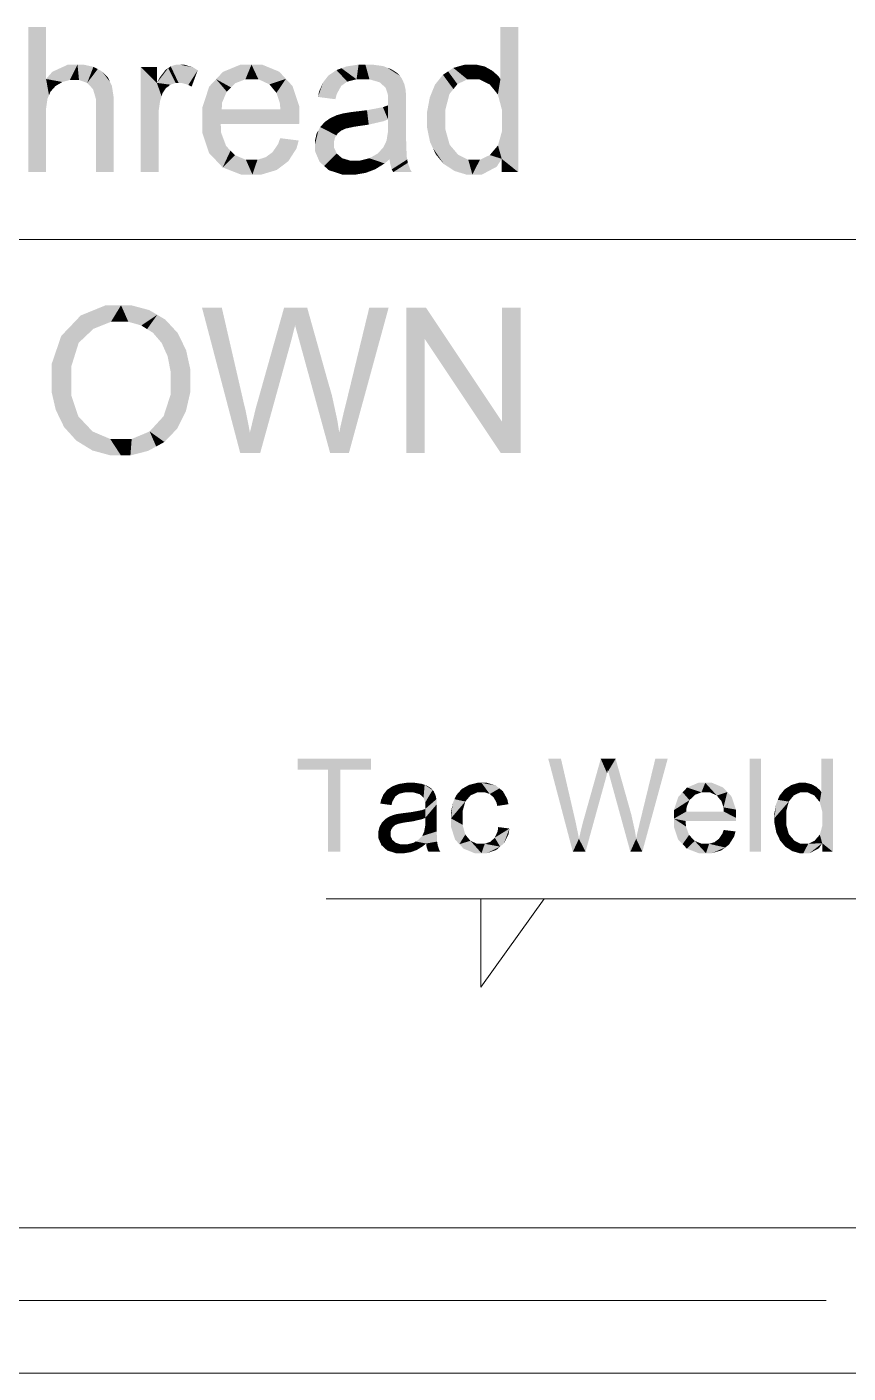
# Model space of a CAD drawing. Header units: millimetres. Extents: x 2 to 579, y 1 to 405.
# Drawn here: x 224.26 to 231.89, y 93.08 to 105.59 of the extents above; entities that cross this region are included whole.
import ezdxf

# ---------------------------------------------------------------- set-up
doc = ezdxf.new("R2010")
doc.units = ezdxf.units.MM
doc.linetypes.add('XKITLINE00', pattern=[0])
doc.layers.add('LinkedObject', color=7, linetype='Continuous', lineweight=0)

# ---------------------------------------------------------------- blocks, each defined once
blk = doc.blocks.new('*A4')
at = {"layer": 'LinkedObject'}
for points in [[(224.437, 105.593), (224.271, 104.243), (224.271, 105.593)], [(224.437, 105.109), (224.271, 104.243), (224.437, 105.593)], [(228.828, 105.593), (228.662, 105.108), (228.662, 105.593)], [(228.828, 105.593), (228.677, 104.818), (228.662, 105.108)], [(228.677, 104.818), (228.828, 105.593), (228.828, 104.243)], [(224.641, 105.243), (224.437, 105.109), (224.495, 105.176)], [(224.729, 105.243), (224.437, 105.109), (224.641, 105.243)], [(224.658, 105.1), (224.437, 105.109), (224.729, 105.243)], [(224.658, 105.1), (224.729, 105.243), (224.694, 105.1)], [(224.694, 105.1), (224.729, 105.243), (224.743, 105.1)], [(224.729, 105.243), (224.819, 105.072), (224.743, 105.1)], [(224.783, 105.243), (224.819, 105.072), (224.729, 105.243)], [(224.877, 105.222), (224.819, 105.072), (224.783, 105.243)], [(225.649, 105.243), (225.669, 105.072), (225.596, 105.227)], [(225.678, 105.243), (225.669, 105.072), (225.649, 105.243)], [(225.678, 105.243), (225.699, 105.072), (225.669, 105.072)], [(225.804, 105.217), (225.678, 105.243), (225.719, 105.243)], [(225.847, 105.19), (225.678, 105.243), (225.804, 105.217)], [(225.76, 105.054), (225.678, 105.243), (225.847, 105.19)], [(225.699, 105.072), (225.678, 105.243), (225.76, 105.054)], [(226.246, 105.243), (226.018, 105.107), (226.081, 105.175)], [(226.347, 105.243), (226.018, 105.107), (226.246, 105.243)], [(226.291, 105.107), (226.018, 105.107), (226.347, 105.243)], [(226.291, 105.107), (226.347, 105.243), (226.348, 105.107)], [(226.347, 105.243), (226.411, 105.107), (226.348, 105.107)], [(226.605, 105.177), (226.347, 105.243), (226.445, 105.243)], [(226.667, 105.11), (226.347, 105.243), (226.605, 105.177)], [(226.514, 105.059), (226.347, 105.243), (226.667, 105.11)], [(226.411, 105.107), (226.347, 105.243), (226.514, 105.059)], [(227.343, 105.243), (227.184, 105.209), (227.232, 105.226)], [(227.324, 105.106), (227.184, 105.209), (227.343, 105.243)], [(227.324, 105.106), (227.343, 105.243), (227.382, 105.106)], [(227.382, 105.106), (227.343, 105.243), (227.444, 105.106)], [(227.406, 105.243), (227.444, 105.106), (227.343, 105.243)], [(227.571, 105.229), (227.406, 105.243), (227.469, 105.243)], [(227.61, 105.214), (227.406, 105.243), (227.571, 105.229)], [(227.539, 105.078), (227.406, 105.243), (227.61, 105.214)], [(227.444, 105.106), (227.406, 105.243), (227.539, 105.078)], [(228.333, 105.243), (228.354, 105.106), (228.224, 105.212)], [(228.393, 105.243), (228.354, 105.106), (228.333, 105.243)], [(228.354, 105.106), (228.393, 105.243), (228.409, 105.106)], [(228.393, 105.243), (228.466, 105.106), (228.409, 105.106)], [(228.437, 105.243), (228.466, 105.106), (228.393, 105.243)], [(228.516, 105.225), (228.466, 105.106), (228.437, 105.243)], [(224.437, 104.836), (224.271, 104.243), (224.437, 105.109)], [(224.437, 104.836), (224.437, 105.109), (224.45, 104.926)], [(224.45, 104.926), (224.437, 105.109), (224.464, 104.958)], [(224.464, 104.958), (224.437, 105.109), (224.478, 104.991)], [(224.478, 104.991), (224.437, 105.109), (224.524, 105.043)], [(224.524, 105.043), (224.437, 105.109), (224.556, 105.062)], [(224.556, 105.062), (224.437, 105.109), (224.589, 105.081)], [(224.589, 105.081), (224.437, 105.109), (224.658, 105.1)], [(224.917, 105.201), (224.819, 105.072), (224.877, 105.222)], [(224.917, 105.201), (224.846, 105.044), (224.819, 105.072)], [(224.957, 105.179), (224.846, 105.044), (224.917, 105.201)], [(224.846, 105.044), (224.957, 105.179), (224.873, 105.015)], [(224.873, 105.015), (224.957, 105.179), (225.031, 105.082)], [(225.031, 105.082), (224.957, 105.179), (225.014, 105.12)], [(225.317, 105.222), (225.467, 105.073), (225.317, 104.243)], [(225.467, 105.073), (225.317, 105.222), (225.467, 105.222)], [(225.572, 105.21), (225.467, 105.073), (225.548, 105.194)], [(225.642, 105.072), (225.467, 105.073), (225.572, 105.21)], [(225.548, 105.194), (225.467, 105.073), (225.495, 105.125)], [(225.596, 105.227), (225.669, 105.072), (225.572, 105.21)], [(225.572, 105.21), (225.669, 105.072), (225.642, 105.072)], [(225.76, 105.054), (225.847, 105.19), (225.79, 105.037)], [(226.018, 105.107), (225.891, 104.847), (225.954, 105.039)], [(226.117, 104.992), (225.891, 104.847), (226.018, 105.107)], [(226.018, 105.107), (226.156, 105.031), (226.117, 104.992)], [(226.156, 105.031), (226.018, 105.107), (226.195, 105.069)], [(226.195, 105.069), (226.018, 105.107), (226.291, 105.107)], [(226.514, 105.059), (226.667, 105.11), (226.553, 105.011)], [(226.667, 105.11), (226.579, 104.98), (226.553, 105.011)], [(226.579, 104.98), (226.667, 105.11), (226.61, 104.888)], [(226.61, 104.888), (226.667, 105.11), (226.791, 104.855)], [(226.791, 104.855), (226.667, 105.11), (226.729, 105.043)], [(227.038, 105.11), (226.965, 104.942), (227.013, 105.078)], [(227.182, 105.045), (226.965, 104.942), (227.038, 105.11)], [(227.063, 105.142), (227.237, 105.085), (227.038, 105.11)], [(227.182, 105.045), (227.038, 105.11), (227.21, 105.065)], [(227.21, 105.065), (227.038, 105.11), (227.237, 105.085)], [(227.137, 105.192), (227.237, 105.085), (227.063, 105.142)], [(227.184, 105.209), (227.237, 105.085), (227.137, 105.192)], [(227.237, 105.085), (227.184, 105.209), (227.324, 105.106)], [(227.539, 105.078), (227.61, 105.214), (227.57, 105.05)], [(227.57, 105.05), (227.61, 105.214), (227.594, 105.029)], [(227.61, 105.214), (227.617, 104.958), (227.594, 105.029)], [(227.725, 105.14), (227.617, 104.958), (227.61, 105.214)], [(227.706, 105.162), (227.61, 105.214), (227.649, 105.199)], [(227.725, 105.14), (227.61, 105.214), (227.706, 105.162)], [(227.743, 105.117), (227.617, 104.958), (227.725, 105.14)], [(227.769, 105.061), (227.617, 104.958), (227.743, 105.117)], [(228.127, 105.148), (228.225, 105.015), (228.054, 105.057)], [(228.262, 105.061), (228.127, 105.148), (228.175, 105.18)], [(228.225, 105.015), (228.127, 105.148), (228.262, 105.061)], [(228.224, 105.212), (228.354, 105.106), (228.175, 105.18)], [(228.175, 105.18), (228.354, 105.106), (228.262, 105.061)], [(228.55, 105.206), (228.466, 105.106), (228.516, 105.225)], [(228.55, 105.206), (228.561, 105.059), (228.466, 105.106)], [(228.585, 105.187), (228.561, 105.059), (228.55, 105.206)], [(228.641, 105.138), (228.561, 105.059), (228.585, 105.187)], [(228.662, 105.108), (228.561, 105.059), (228.641, 105.138)], [(228.561, 105.059), (228.662, 105.108), (228.6, 105.012)], [(228.6, 105.012), (228.662, 105.108), (228.638, 104.965)], [(228.662, 105.108), (228.677, 104.818), (228.638, 104.965)], [(225.031, 105.082), (224.9, 104.925), (224.873, 105.015)], [(225.049, 105.044), (224.9, 104.925), (225.031, 105.082)], [(225.066, 104.935), (224.9, 104.925), (225.049, 105.044)], [(225.317, 104.243), (225.467, 105.073), (225.483, 104.243)], [(225.467, 105.073), (225.483, 104.755), (225.483, 104.243)], [(225.483, 104.755), (225.467, 105.073), (225.483, 104.808)], [(225.483, 104.808), (225.467, 105.073), (225.497, 104.904)], [(225.497, 104.904), (225.467, 105.073), (225.511, 104.948)], [(225.511, 104.948), (225.467, 105.073), (225.52, 104.977)], [(225.52, 104.977), (225.467, 105.073), (225.55, 105.023)], [(225.55, 105.023), (225.467, 105.073), (225.572, 105.039)], [(225.572, 105.039), (225.467, 105.073), (225.593, 105.056)], [(225.593, 105.056), (225.467, 105.073), (225.642, 105.072)], [(226.074, 104.89), (225.891, 104.847), (226.117, 104.992)], [(227.013, 105.078), (226.965, 104.942), (226.976, 104.994)], [(227.141, 104.972), (226.965, 104.942), (227.182, 105.045)], [(227.617, 104.881), (227.781, 105.006), (227.616, 104.864)], [(227.616, 104.864), (227.781, 105.006), (227.617, 104.734)], [(227.776, 105.027), (227.617, 104.958), (227.769, 105.061)], [(227.617, 104.958), (227.776, 105.027), (227.781, 105.006)], [(227.617, 104.958), (227.781, 105.006), (227.617, 104.907)], [(227.617, 104.907), (227.781, 105.006), (227.617, 104.903)], [(227.617, 104.903), (227.781, 105.006), (227.617, 104.881)], [(227.785, 104.929), (227.617, 104.734), (227.781, 105.006)], [(228.029, 104.997), (227.98, 104.731), (228.005, 104.937)], [(228.188, 104.97), (227.98, 104.731), (228.029, 104.997)], [(228.054, 105.057), (228.225, 105.015), (228.029, 104.997)], [(228.029, 104.997), (228.225, 105.015), (228.188, 104.97)], [(225.066, 104.863), (224.9, 104.925), (225.066, 104.935)], [(224.9, 104.925), (225.066, 104.863), (224.9, 104.863)], [(224.9, 104.243), (225.066, 104.863), (225.066, 104.243)], [(224.9, 104.863), (225.066, 104.863), (224.9, 104.243)], [(225.891, 104.847), (226.074, 104.89), (226.07, 104.826)], [(226.61, 104.888), (226.791, 104.855), (226.616, 104.826)], [(226.791, 104.734), (226.616, 104.826), (226.791, 104.855)], [(226.965, 104.942), (227.141, 104.972), (227.127, 104.921)], [(227.616, 104.864), (227.617, 104.734), (227.569, 104.847)], [(227.785, 104.874), (227.616, 104.674), (227.617, 104.734)], [(227.785, 104.653), (227.616, 104.674), (227.785, 104.874)], [(227.785, 104.874), (227.617, 104.734), (227.785, 104.929)], [(228.151, 104.828), (227.98, 104.731), (228.188, 104.97)], [(228.005, 104.937), (227.98, 104.731), (227.98, 104.805)], [(224.437, 104.778), (224.271, 104.243), (224.437, 104.836)], [(224.271, 104.243), (224.437, 104.778), (224.437, 104.243)], [(226.07, 104.826), (225.891, 104.724), (225.891, 104.847)], [(226.07, 104.826), (226.791, 104.734), (225.891, 104.724)], [(226.791, 104.727), (225.891, 104.724), (226.791, 104.734)], [(226.616, 104.826), (226.791, 104.734), (226.07, 104.826)], [(227.081, 104.746), (227.181, 104.629), (227.055, 104.728)], [(227.141, 104.773), (227.181, 104.629), (227.081, 104.746)], [(227.174, 104.782), (227.181, 104.629), (227.141, 104.773)], [(227.198, 104.789), (227.223, 104.648), (227.174, 104.782)], [(227.181, 104.629), (227.174, 104.782), (227.202, 104.639)], [(227.202, 104.639), (227.174, 104.782), (227.223, 104.648)], [(227.272, 104.801), (227.296, 104.664), (227.198, 104.789)], [(227.198, 104.789), (227.296, 104.664), (227.223, 104.648)], [(227.321, 104.807), (227.347, 104.672), (227.272, 104.801)], [(227.272, 104.801), (227.347, 104.672), (227.296, 104.664)], [(227.421, 104.819), (227.437, 104.685), (227.321, 104.807)], [(227.321, 104.807), (227.437, 104.685), (227.347, 104.672)], [(227.569, 104.847), (227.617, 104.734), (227.421, 104.819)], [(227.421, 104.819), (227.617, 104.734), (227.437, 104.685)], [(227.437, 104.685), (227.617, 104.734), (227.572, 104.716)], [(227.98, 104.731), (228.151, 104.828), (228.151, 104.731)], [(227.98, 104.731), (228.151, 104.637), (227.98, 104.656)], [(228.151, 104.637), (227.98, 104.731), (228.151, 104.731)], [(228.677, 104.818), (228.828, 104.243), (228.677, 104.717)], [(226.791, 104.705), (225.891, 104.724), (226.791, 104.727)], [(225.891, 104.724), (226.016, 104.354), (225.891, 104.605)], [(226.065, 104.609), (226.016, 104.354), (225.891, 104.724)], [(226.065, 104.609), (225.891, 104.724), (226.061, 104.69)], [(226.79, 104.69), (225.891, 104.724), (226.791, 104.705)], [(226.061, 104.69), (225.891, 104.724), (226.79, 104.69)], [(225.891, 104.605), (226.016, 104.354), (225.953, 104.42)], [(226.111, 104.486), (226.016, 104.354), (226.065, 104.609)], [(226.97, 104.632), (226.937, 104.501), (226.953, 104.603)], [(227.125, 104.567), (226.937, 104.501), (226.97, 104.632)], [(226.986, 104.662), (227.137, 104.585), (226.97, 104.632)], [(226.97, 104.632), (227.137, 104.585), (227.125, 104.567)], [(227.029, 104.71), (227.137, 104.585), (226.986, 104.662)], [(227.148, 104.602), (227.029, 104.71), (227.055, 104.728)], [(227.137, 104.585), (227.029, 104.71), (227.148, 104.602)], [(227.055, 104.728), (227.181, 104.629), (227.148, 104.602)], [(227.603, 104.536), (227.785, 104.653), (227.785, 104.538)], [(227.616, 104.619), (227.785, 104.653), (227.603, 104.536)], [(227.785, 104.653), (227.616, 104.619), (227.616, 104.674)], [(227.98, 104.656), (228.151, 104.637), (228.007, 104.524)], [(228.007, 104.524), (228.151, 104.637), (228.034, 104.466)], [(228.034, 104.466), (228.151, 104.637), (228.19, 104.497)], [(228.677, 104.626), (228.828, 104.243), (228.639, 104.491)], [(228.677, 104.717), (228.828, 104.243), (228.677, 104.626)], [(226.016, 104.354), (226.111, 104.486), (226.079, 104.287)], [(226.152, 104.443), (226.079, 104.287), (226.111, 104.486)], [(226.544, 104.43), (226.786, 104.537), (226.69, 104.346)], [(226.595, 104.506), (226.786, 104.537), (226.544, 104.43)], [(226.786, 104.537), (226.595, 104.506), (226.614, 104.559)], [(226.69, 104.346), (226.786, 104.537), (226.765, 104.462)], [(226.953, 104.603), (226.937, 104.501), (226.937, 104.537)], [(227.114, 104.527), (226.937, 104.501), (227.125, 104.567)], [(226.937, 104.501), (227.114, 104.527), (227.114, 104.506)], [(227.114, 104.473), (226.937, 104.501), (227.114, 104.506)], [(226.937, 104.501), (227.114, 104.473), (226.937, 104.44)], [(227.518, 104.414), (227.785, 104.538), (227.79, 104.391)], [(227.572, 104.471), (227.785, 104.538), (227.518, 104.414)], [(227.59, 104.508), (227.785, 104.538), (227.572, 104.471)], [(227.785, 104.538), (227.59, 104.508), (227.603, 104.536)], [(228.19, 104.497), (228.137, 104.318), (228.034, 104.466)], [(228.23, 104.451), (228.137, 104.318), (228.19, 104.497)], [(228.639, 104.491), (228.674, 104.367), (228.601, 104.447)], [(228.639, 104.491), (228.828, 104.243), (228.674, 104.367)], [(226.193, 104.401), (226.079, 104.287), (226.152, 104.443)], [(226.193, 104.401), (226.356, 104.221), (226.079, 104.287)], [(226.295, 104.358), (226.356, 104.221), (226.193, 104.401)], [(226.356, 104.358), (226.356, 104.221), (226.295, 104.358)], [(226.402, 104.358), (226.636, 104.304), (226.356, 104.221)], [(226.402, 104.358), (226.356, 104.221), (226.356, 104.358)], [(226.479, 104.382), (226.636, 104.304), (226.402, 104.358)], [(226.512, 104.406), (226.69, 104.346), (226.479, 104.382)], [(226.636, 104.304), (226.479, 104.382), (226.69, 104.346)], [(226.544, 104.43), (226.69, 104.346), (226.512, 104.406)], [(226.937, 104.44), (227.114, 104.473), (226.98, 104.339)], [(226.98, 104.339), (227.114, 104.473), (227.023, 104.3)], [(227.023, 104.3), (227.114, 104.473), (227.139, 104.417)], [(227.139, 104.417), (227.067, 104.261), (227.023, 104.3)], [(227.164, 104.395), (227.067, 104.261), (227.139, 104.417)], [(227.189, 104.373), (227.067, 104.261), (227.164, 104.395)], [(227.067, 104.261), (227.189, 104.373), (227.19, 104.221)], [(227.271, 104.221), (227.189, 104.373), (227.262, 104.351)], [(227.19, 104.221), (227.189, 104.373), (227.271, 104.221)], [(227.453, 104.253), (227.358, 104.351), (227.443, 104.372)], [(227.631, 104.363), (227.443, 104.372), (227.48, 104.393)], [(227.585, 104.324), (227.443, 104.372), (227.631, 104.363)], [(227.496, 104.269), (227.443, 104.372), (227.585, 104.324)], [(227.453, 104.253), (227.443, 104.372), (227.496, 104.269)], [(227.518, 104.414), (227.79, 104.391), (227.48, 104.393)], [(227.79, 104.391), (227.631, 104.363), (227.48, 104.393)], [(227.631, 104.363), (227.79, 104.391), (227.635, 104.329)], [(227.635, 104.329), (227.79, 104.391), (227.795, 104.361)], [(227.795, 104.361), (227.651, 104.269), (227.635, 104.329)], [(227.801, 104.33), (227.651, 104.269), (227.795, 104.361)], [(228.034, 104.466), (228.137, 104.318), (228.061, 104.408)], [(228.137, 104.318), (228.23, 104.451), (228.186, 104.286)], [(228.186, 104.286), (228.23, 104.451), (228.269, 104.404)], [(228.269, 104.404), (228.401, 104.221), (228.186, 104.286)], [(228.363, 104.358), (228.401, 104.221), (228.269, 104.404)], [(228.401, 104.221), (228.363, 104.358), (228.417, 104.358)], [(228.401, 104.221), (228.674, 104.367), (228.491, 104.221)], [(228.471, 104.358), (228.674, 104.367), (228.401, 104.221)], [(228.471, 104.358), (228.401, 104.221), (228.417, 104.358)], [(228.563, 104.402), (228.674, 104.367), (228.471, 104.358)], [(228.491, 104.221), (228.674, 104.367), (228.628, 104.294)], [(228.674, 104.367), (228.563, 104.402), (228.601, 104.447)], [(228.674, 104.367), (228.828, 104.243), (228.674, 104.243)], [(226.079, 104.287), (226.356, 104.221), (226.249, 104.221)], [(226.356, 104.221), (226.636, 104.304), (226.441, 104.221)], [(226.441, 104.221), (226.636, 104.304), (226.581, 104.263)], [(227.262, 104.351), (227.319, 104.221), (227.271, 104.221)], [(227.31, 104.351), (227.319, 104.221), (227.262, 104.351)], [(227.358, 104.351), (227.319, 104.221), (227.31, 104.351)], [(227.319, 104.221), (227.358, 104.351), (227.411, 104.237)], [(227.411, 104.237), (227.358, 104.351), (227.453, 104.253)], [(227.801, 104.33), (227.665, 104.243), (227.651, 104.269)], [(227.822, 104.271), (227.665, 104.243), (227.801, 104.33)], [(227.665, 104.243), (227.822, 104.271), (227.837, 104.243)], [(228.186, 104.286), (228.401, 104.221), (228.235, 104.254)], [(228.235, 104.254), (228.401, 104.221), (228.343, 104.221)], [(224.992, 103.006), (224.669, 102.816), (224.759, 102.911)], [(225.134, 103.006), (224.669, 102.816), (224.992, 103.006)], [(225.04, 102.852), (224.669, 102.816), (225.134, 103.006)], [(225.04, 102.852), (225.134, 103.006), (225.135, 102.852)], [(225.134, 103.006), (225.202, 102.852), (225.135, 102.852)], [(225.396, 102.961), (225.134, 103.006), (225.228, 103.006)], [(225.471, 102.917), (225.134, 103.006), (225.396, 102.961)], [(225.323, 102.818), (225.134, 103.006), (225.471, 102.917)], [(225.202, 102.852), (225.134, 103.006), (225.323, 102.818)], [(226.071, 102.983), (226.242, 101.633), (225.887, 102.983)], [(226.275, 102.098), (226.242, 101.633), (226.071, 102.983)], [(226.65, 102.983), (226.712, 102.661), (226.393, 102.071)], [(226.712, 102.661), (226.65, 102.983), (226.721, 102.694)], [(226.721, 102.694), (226.65, 102.983), (226.741, 102.773)], [(226.741, 102.773), (226.65, 102.983), (226.753, 102.82)], [(226.865, 102.983), (226.753, 102.82), (226.65, 102.983)], [(226.753, 102.82), (226.865, 102.983), (226.756, 102.805)], [(226.756, 102.805), (226.865, 102.983), (226.778, 102.726)], [(226.778, 102.726), (226.865, 102.983), (226.796, 102.661)], [(226.796, 102.661), (226.865, 102.983), (227.057, 102.299)], [(227.622, 102.983), (227.231, 102.115), (227.442, 102.983)], [(227.253, 101.633), (227.231, 102.115), (227.622, 102.983)], [(227.786, 102.983), (227.958, 102.693), (227.786, 101.633)], [(227.958, 102.693), (227.786, 102.983), (227.97, 102.983)], [(227.958, 102.693), (227.97, 102.983), (228.665, 101.633)], [(228.665, 101.633), (227.97, 102.983), (228.677, 101.923)], [(228.849, 102.983), (228.677, 101.923), (228.677, 102.983)], [(228.849, 101.633), (228.677, 101.923), (228.849, 102.983)], [(224.877, 102.787), (224.669, 102.816), (225.04, 102.852)], [(225.323, 102.818), (225.471, 102.917), (225.376, 102.784)], [(225.471, 102.917), (225.43, 102.751), (225.376, 102.784)], [(225.43, 102.751), (225.471, 102.917), (225.512, 102.655)], [(225.661, 102.748), (225.471, 102.917), (225.546, 102.872)], [(225.7, 102.668), (225.471, 102.917), (225.661, 102.748)], [(225.512, 102.655), (225.471, 102.917), (225.7, 102.668)], [(224.669, 102.816), (224.488, 102.29), (224.578, 102.721)], [(224.74, 102.657), (224.488, 102.29), (224.669, 102.816)], [(224.669, 102.816), (224.877, 102.787), (224.809, 102.722)], [(224.74, 102.657), (224.669, 102.816), (224.809, 102.722)], [(224.578, 102.721), (224.488, 102.29), (224.488, 102.458)], [(224.672, 102.439), (224.488, 102.29), (224.74, 102.657)], [(225.512, 102.655), (225.7, 102.668), (225.539, 102.594)], [(225.7, 102.668), (225.567, 102.533), (225.539, 102.594)], [(225.567, 102.533), (225.7, 102.668), (225.595, 102.389)], [(225.595, 102.389), (225.7, 102.668), (225.779, 102.407)], [(225.779, 102.407), (225.7, 102.668), (225.739, 102.588)], [(226.393, 102.071), (226.712, 102.661), (226.428, 101.633)], [(227.057, 102.299), (227.078, 101.633), (226.796, 102.661)], [(227.786, 101.633), (227.958, 102.693), (227.958, 101.633)], [(224.488, 102.29), (224.672, 102.439), (224.672, 102.287)], [(225.595, 102.306), (225.779, 102.407), (225.779, 102.306)], [(225.595, 102.389), (225.779, 102.407), (225.595, 102.306)], [(224.488, 102.29), (224.672, 102.165), (224.488, 102.201)], [(224.672, 102.165), (224.488, 102.29), (224.672, 102.287)], [(225.53, 101.975), (225.779, 102.306), (225.696, 101.939)], [(225.595, 102.176), (225.779, 102.306), (225.53, 101.975)], [(225.779, 102.306), (225.595, 102.176), (225.595, 102.306)], [(225.696, 101.939), (225.779, 102.306), (225.737, 102.02)], [(225.737, 102.02), (225.779, 102.306), (225.779, 102.203)], [(227.094, 102.172), (227.078, 101.633), (227.057, 102.299)], [(224.488, 102.201), (224.672, 102.165), (224.527, 102.033)], [(224.527, 102.033), (224.672, 102.165), (224.566, 101.953)], [(224.566, 101.953), (224.672, 102.165), (224.737, 101.973)], [(227.146, 101.933), (227.078, 101.633), (227.094, 102.172)], [(227.231, 102.115), (227.253, 101.633), (227.21, 102.032)], [(226.292, 102.028), (226.242, 101.633), (226.275, 102.098)], [(226.32, 101.89), (226.242, 101.633), (226.292, 102.028)], [(226.388, 102.054), (226.428, 101.633), (226.358, 101.93)], [(226.393, 102.071), (226.428, 101.633), (226.388, 102.054)], [(227.21, 102.032), (227.253, 101.633), (227.176, 101.886)], [(224.737, 101.973), (224.718, 101.748), (224.566, 101.953)], [(224.566, 101.953), (224.718, 101.748), (224.604, 101.874)], [(224.803, 101.903), (224.718, 101.748), (224.737, 101.973)], [(224.718, 101.748), (224.803, 101.903), (224.793, 101.702)], [(224.793, 101.702), (224.803, 101.903), (224.869, 101.833)], [(225.465, 101.904), (225.537, 101.735), (225.4, 101.833)], [(225.696, 101.939), (225.465, 101.904), (225.53, 101.975)], [(225.655, 101.858), (225.465, 101.904), (225.696, 101.939)], [(225.537, 101.735), (225.465, 101.904), (225.655, 101.858)], [(226.332, 101.822), (226.242, 101.633), (226.32, 101.89)], [(226.358, 101.93), (226.428, 101.633), (226.332, 101.822)], [(227.163, 101.822), (227.078, 101.633), (227.146, 101.933)], [(227.176, 101.886), (227.253, 101.633), (227.163, 101.822)], [(228.677, 101.923), (228.849, 101.633), (228.665, 101.633)], [(224.869, 101.833), (225.133, 101.61), (224.793, 101.702)], [(225.033, 101.763), (225.133, 101.61), (224.869, 101.833)], [(225.133, 101.61), (225.033, 101.763), (225.133, 101.763)], [(225.133, 101.61), (225.233, 101.763), (225.221, 101.61)], [(225.233, 101.763), (225.133, 101.61), (225.133, 101.763)], [(225.221, 101.61), (225.233, 101.763), (225.385, 101.652)], [(225.461, 101.693), (225.233, 101.763), (225.4, 101.833)], [(225.385, 101.652), (225.233, 101.763), (225.461, 101.693)], [(225.4, 101.833), (225.537, 101.735), (225.461, 101.693)], [(226.332, 101.822), (226.428, 101.633), (226.242, 101.633)], [(227.163, 101.822), (227.253, 101.633), (227.078, 101.633)], [(224.793, 101.702), (225.133, 101.61), (224.868, 101.656)], [(224.868, 101.656), (225.133, 101.61), (225.038, 101.61)], [(226.775, 98.79), (227.059, 98.688), (226.775, 98.688)], [(227.173, 98.688), (227.059, 98.688), (226.775, 98.79)], [(227.173, 98.688), (226.775, 98.79), (227.459, 98.79)], [(227.173, 98.688), (227.459, 98.79), (227.459, 98.688)], [(229.225, 98.79), (229.335, 97.926), (229.107, 98.79)], [(229.356, 98.224), (229.335, 97.926), (229.225, 98.79)], [(229.595, 98.79), (229.635, 98.584), (229.431, 98.207)], [(229.635, 98.584), (229.595, 98.79), (229.641, 98.605)], [(229.641, 98.605), (229.595, 98.79), (229.654, 98.656)], [(229.654, 98.656), (229.595, 98.79), (229.661, 98.686)], [(229.733, 98.79), (229.661, 98.686), (229.595, 98.79)], [(229.661, 98.686), (229.733, 98.79), (229.664, 98.676)], [(229.664, 98.676), (229.733, 98.79), (229.677, 98.626)], [(229.677, 98.626), (229.733, 98.79), (229.689, 98.584)], [(229.689, 98.584), (229.733, 98.79), (229.856, 98.353)], [(230.217, 98.79), (229.967, 98.235), (230.102, 98.79)], [(229.981, 97.926), (229.967, 98.235), (230.217, 98.79)], [(231.085, 98.79), (230.979, 97.926), (230.979, 98.79)], [(231.085, 97.926), (230.979, 97.926), (231.085, 98.79)], [(231.753, 98.79), (231.646, 98.48), (231.646, 98.79)], [(231.753, 98.79), (231.656, 98.294), (231.646, 98.48)], [(231.656, 98.294), (231.753, 98.79), (231.753, 97.926)], [(227.059, 97.926), (227.173, 98.688), (227.173, 97.926)], [(227.059, 98.688), (227.173, 98.688), (227.059, 97.926)], [(227.592, 98.481), (227.545, 98.374), (227.575, 98.461)], [(227.684, 98.439), (227.545, 98.374), (227.592, 98.481)], [(227.608, 98.502), (227.719, 98.465), (227.592, 98.481)], [(227.684, 98.439), (227.592, 98.481), (227.701, 98.452)], [(227.701, 98.452), (227.592, 98.481), (227.719, 98.465)], [(227.655, 98.533), (227.719, 98.465), (227.608, 98.502)], [(227.685, 98.545), (227.719, 98.465), (227.655, 98.533)], [(227.787, 98.567), (227.685, 98.545), (227.716, 98.556)], [(227.774, 98.478), (227.685, 98.545), (227.787, 98.567)], [(227.719, 98.465), (227.685, 98.545), (227.774, 98.478)], [(227.774, 98.478), (227.787, 98.567), (227.812, 98.478)], [(227.812, 98.478), (227.787, 98.567), (227.852, 98.478)], [(227.827, 98.567), (227.852, 98.478), (227.787, 98.567)], [(227.932, 98.557), (227.827, 98.567), (227.867, 98.567)], [(227.957, 98.548), (227.827, 98.567), (227.932, 98.557)], [(227.912, 98.461), (227.827, 98.567), (227.957, 98.548)], [(227.852, 98.478), (227.827, 98.567), (227.912, 98.461)], [(227.912, 98.461), (227.957, 98.548), (227.932, 98.443)], [(227.932, 98.443), (227.957, 98.548), (227.947, 98.429)], [(227.957, 98.548), (227.962, 98.384), (227.947, 98.429)], [(228.031, 98.5), (227.962, 98.384), (227.957, 98.548)], [(228.019, 98.515), (227.957, 98.548), (227.983, 98.538)], [(228.031, 98.5), (227.957, 98.548), (228.019, 98.515)], [(228.043, 98.486), (227.962, 98.384), (228.031, 98.5)], [(228.059, 98.45), (227.962, 98.384), (228.043, 98.486)], [(228.303, 98.51), (228.36, 98.422), (228.252, 98.453)], [(228.385, 98.451), (228.303, 98.51), (228.337, 98.529)], [(228.36, 98.422), (228.303, 98.51), (228.385, 98.451)], [(228.371, 98.548), (228.45, 98.479), (228.337, 98.529)], [(228.337, 98.529), (228.45, 98.479), (228.385, 98.451)], [(228.446, 98.567), (228.45, 98.479), (228.371, 98.548)], [(228.486, 98.567), (228.45, 98.479), (228.446, 98.567)], [(228.45, 98.479), (228.486, 98.567), (228.49, 98.479)], [(228.486, 98.567), (228.517, 98.479), (228.49, 98.479)], [(228.62, 98.541), (228.486, 98.567), (228.537, 98.567)], [(228.653, 98.515), (228.486, 98.567), (228.62, 98.541)], [(228.562, 98.463), (228.486, 98.567), (228.653, 98.515)], [(228.517, 98.479), (228.486, 98.567), (228.562, 98.463)], [(228.562, 98.463), (228.653, 98.515), (228.581, 98.447)], [(228.653, 98.515), (228.599, 98.431), (228.581, 98.447)], [(228.599, 98.431), (228.653, 98.515), (228.625, 98.384)], [(228.625, 98.384), (228.653, 98.515), (228.736, 98.368)], [(228.726, 98.415), (228.653, 98.515), (228.685, 98.489)], [(228.736, 98.368), (228.653, 98.515), (228.726, 98.415)], [(229.431, 98.207), (229.635, 98.584), (229.453, 97.926)], [(229.856, 98.353), (229.87, 97.926), (229.689, 98.584)], [(230.356, 98.479), (230.275, 98.313), (230.316, 98.436)], [(230.42, 98.406), (230.275, 98.313), (230.356, 98.479)], [(230.397, 98.523), (230.47, 98.455), (230.356, 98.479)], [(230.356, 98.479), (230.47, 98.455), (230.42, 98.406)], [(230.567, 98.567), (230.397, 98.523), (230.502, 98.567)], [(230.531, 98.479), (230.397, 98.523), (230.567, 98.567)], [(230.47, 98.455), (230.397, 98.523), (230.531, 98.479)], [(230.531, 98.479), (230.567, 98.567), (230.568, 98.479)], [(230.567, 98.567), (230.608, 98.479), (230.568, 98.479)], [(230.732, 98.524), (230.567, 98.567), (230.63, 98.567)], [(230.772, 98.481), (230.567, 98.567), (230.732, 98.524)], [(230.674, 98.449), (230.567, 98.567), (230.772, 98.481)], [(230.608, 98.479), (230.567, 98.567), (230.674, 98.449)], [(230.674, 98.449), (230.772, 98.481), (230.699, 98.418)], [(230.772, 98.481), (230.716, 98.398), (230.699, 98.418)], [(230.716, 98.398), (230.772, 98.481), (230.736, 98.339)], [(230.736, 98.339), (230.772, 98.481), (230.852, 98.318)], [(230.852, 98.318), (230.772, 98.481), (230.812, 98.438)], [(231.304, 98.506), (231.366, 98.421), (231.257, 98.447)], [(231.39, 98.45), (231.304, 98.506), (231.335, 98.526)], [(231.366, 98.421), (231.304, 98.506), (231.39, 98.45)], [(231.366, 98.546), (231.449, 98.478), (231.335, 98.526)], [(231.335, 98.526), (231.449, 98.478), (231.39, 98.45)], [(231.436, 98.567), (231.449, 98.478), (231.366, 98.546)], [(231.474, 98.567), (231.449, 98.478), (231.436, 98.567)], [(231.449, 98.478), (231.474, 98.567), (231.484, 98.478)], [(231.474, 98.567), (231.521, 98.478), (231.484, 98.478)], [(231.502, 98.567), (231.521, 98.478), (231.474, 98.567)], [(231.553, 98.555), (231.521, 98.478), (231.502, 98.567)], [(231.575, 98.543), (231.521, 98.478), (231.553, 98.555)], [(231.575, 98.543), (231.582, 98.448), (231.521, 98.478)], [(231.597, 98.531), (231.582, 98.448), (231.575, 98.543)], [(231.633, 98.499), (231.582, 98.448), (231.597, 98.531)], [(231.646, 98.48), (231.582, 98.448), (231.633, 98.499)], [(231.582, 98.448), (231.646, 98.48), (231.606, 98.418)], [(231.606, 98.418), (231.646, 98.48), (231.631, 98.388)], [(231.646, 98.48), (231.656, 98.294), (231.631, 98.388)], [(227.575, 98.461), (227.545, 98.374), (227.552, 98.407)], [(227.657, 98.393), (227.545, 98.374), (227.684, 98.439)], [(227.545, 98.374), (227.657, 98.393), (227.649, 98.36)], [(228.064, 98.428), (227.962, 98.384), (228.059, 98.45)], [(227.962, 98.384), (228.064, 98.428), (228.067, 98.415)], [(227.962, 98.384), (228.067, 98.415), (227.962, 98.351)], [(227.962, 98.351), (228.067, 98.415), (227.962, 98.349)], [(227.962, 98.349), (228.067, 98.415), (227.962, 98.335)], [(227.962, 98.335), (228.067, 98.415), (227.962, 98.324)], [(227.962, 98.324), (228.067, 98.415), (227.962, 98.241)], [(228.069, 98.366), (227.962, 98.241), (228.067, 98.415)], [(228.069, 98.33), (227.962, 98.241), (228.069, 98.366)], [(228.235, 98.415), (228.202, 98.237), (228.218, 98.377)], [(228.335, 98.393), (228.202, 98.237), (228.235, 98.415)], [(228.31, 98.302), (228.202, 98.237), (228.335, 98.393)], [(228.218, 98.377), (228.202, 98.237), (228.202, 98.288)], [(228.252, 98.453), (228.36, 98.422), (228.235, 98.415)], [(228.235, 98.415), (228.36, 98.422), (228.335, 98.393)], [(228.625, 98.384), (228.736, 98.368), (228.633, 98.352)], [(229.879, 98.271), (229.87, 97.926), (229.856, 98.353)], [(230.393, 98.341), (230.275, 98.313), (230.42, 98.406)], [(231.241, 98.409), (231.21, 98.239), (231.226, 98.371)], [(231.343, 98.392), (231.21, 98.239), (231.241, 98.409)], [(231.319, 98.301), (231.21, 98.239), (231.343, 98.392)], [(231.226, 98.371), (231.21, 98.239), (231.21, 98.286)], [(231.257, 98.447), (231.366, 98.421), (231.241, 98.409)], [(231.241, 98.409), (231.366, 98.421), (231.343, 98.392)], [(227.586, 98.225), (227.655, 98.145), (227.558, 98.195)], [(227.662, 98.156), (227.586, 98.225), (227.602, 98.237)], [(227.655, 98.145), (227.586, 98.225), (227.662, 98.156)], [(227.619, 98.248), (227.683, 98.174), (227.602, 98.237)], [(227.602, 98.237), (227.683, 98.174), (227.662, 98.156)], [(227.657, 98.265), (227.683, 98.174), (227.619, 98.248)], [(227.679, 98.271), (227.683, 98.174), (227.657, 98.265)], [(227.694, 98.276), (227.71, 98.185), (227.679, 98.271)], [(227.683, 98.174), (227.679, 98.271), (227.697, 98.18)], [(227.697, 98.18), (227.679, 98.271), (227.71, 98.185)], [(227.741, 98.283), (227.756, 98.196), (227.694, 98.276)], [(227.694, 98.276), (227.756, 98.196), (227.71, 98.185)], [(227.773, 98.287), (227.789, 98.201), (227.741, 98.283)], [(227.741, 98.283), (227.789, 98.201), (227.756, 98.196)], [(227.837, 98.295), (227.847, 98.209), (227.773, 98.287)], [(227.773, 98.287), (227.847, 98.209), (227.789, 98.201)], [(227.931, 98.313), (227.962, 98.241), (227.837, 98.295)], [(227.837, 98.295), (227.962, 98.241), (227.847, 98.209)], [(227.847, 98.209), (227.962, 98.241), (227.933, 98.229)], [(227.962, 98.324), (227.962, 98.241), (227.931, 98.313)], [(228.069, 98.33), (227.962, 98.202), (227.962, 98.241)], [(228.069, 98.189), (227.962, 98.202), (228.069, 98.33)], [(228.202, 98.237), (228.31, 98.302), (228.31, 98.24)], [(228.31, 98.177), (228.202, 98.237), (228.31, 98.24)], [(228.202, 98.237), (228.28, 97.997), (228.202, 98.159)], [(228.31, 98.177), (228.28, 97.997), (228.202, 98.237)], [(229.366, 98.179), (229.335, 97.926), (229.356, 98.224)], [(229.913, 98.119), (229.87, 97.926), (229.879, 98.271)], [(229.967, 98.235), (229.981, 97.926), (229.954, 98.182)], [(230.275, 98.313), (230.393, 98.341), (230.39, 98.3)], [(230.39, 98.3), (230.275, 98.234), (230.275, 98.313)], [(230.39, 98.3), (230.852, 98.241), (230.275, 98.234)], [(230.852, 98.236), (230.275, 98.234), (230.852, 98.241)], [(230.851, 98.222), (230.275, 98.234), (230.852, 98.236)], [(230.275, 98.234), (230.356, 97.997), (230.275, 98.158)], [(230.387, 98.161), (230.356, 97.997), (230.275, 98.234)], [(230.387, 98.161), (230.275, 98.234), (230.384, 98.212)], [(230.851, 98.212), (230.275, 98.234), (230.851, 98.222)], [(230.384, 98.212), (230.275, 98.234), (230.851, 98.212)], [(230.739, 98.3), (230.852, 98.241), (230.39, 98.3)], [(230.736, 98.339), (230.852, 98.318), (230.739, 98.3)], [(230.852, 98.241), (230.739, 98.3), (230.852, 98.318)], [(231.21, 98.239), (231.319, 98.301), (231.319, 98.239)], [(231.21, 98.239), (231.319, 98.179), (231.21, 98.191)], [(231.319, 98.179), (231.21, 98.239), (231.319, 98.239)], [(231.656, 98.294), (231.753, 97.926), (231.656, 98.23)], [(231.656, 98.23), (231.753, 97.926), (231.656, 98.172)], [(227.548, 98.176), (227.527, 98.092), (227.537, 98.157)], [(227.647, 98.134), (227.527, 98.092), (227.548, 98.176)], [(227.537, 98.157), (227.527, 98.092), (227.527, 98.115)], [(227.64, 98.108), (227.527, 98.092), (227.647, 98.134)], [(227.527, 98.092), (227.64, 98.108), (227.64, 98.095)], [(227.558, 98.195), (227.655, 98.145), (227.548, 98.176)], [(227.548, 98.176), (227.655, 98.145), (227.647, 98.134)], [(227.898, 98.036), (228.069, 98.115), (228.073, 98.021)], [(227.933, 98.072), (228.069, 98.115), (227.898, 98.036)], [(227.945, 98.096), (228.069, 98.115), (227.933, 98.072)], [(228.069, 98.115), (227.945, 98.096), (227.953, 98.114)], [(227.953, 98.114), (228.069, 98.189), (228.069, 98.115)], [(227.962, 98.167), (228.069, 98.189), (227.953, 98.114)], [(228.069, 98.189), (227.962, 98.167), (227.962, 98.202)], [(228.202, 98.159), (228.28, 97.997), (228.241, 98.038)], [(228.335, 98.086), (228.28, 97.997), (228.31, 98.177)], [(228.609, 98.057), (228.746, 98.142), (228.659, 97.974)], [(228.636, 98.116), (228.746, 98.142), (228.609, 98.057)], [(228.746, 98.142), (228.636, 98.116), (228.641, 98.156)], [(228.659, 97.974), (228.746, 98.142), (228.694, 98.004)], [(228.694, 98.004), (228.746, 98.142), (228.737, 98.088)], [(229.384, 98.091), (229.335, 97.926), (229.366, 98.179)], [(229.408, 98.116), (229.453, 97.926), (229.392, 98.047)], [(229.428, 98.196), (229.453, 97.926), (229.408, 98.116)], [(229.431, 98.207), (229.453, 97.926), (229.428, 98.196)], [(229.924, 98.047), (229.87, 97.926), (229.913, 98.119)], [(229.954, 98.182), (229.981, 97.926), (229.932, 98.088)], [(230.275, 98.158), (230.356, 97.997), (230.315, 98.039)], [(230.416, 98.082), (230.356, 97.997), (230.387, 98.161)], [(230.693, 98.046), (230.848, 98.115), (230.787, 97.992)], [(230.726, 98.095), (230.848, 98.115), (230.693, 98.046)], [(230.848, 98.115), (230.726, 98.095), (230.738, 98.129)], [(230.787, 97.992), (230.848, 98.115), (230.835, 98.067)], [(231.21, 98.191), (231.319, 98.179), (231.227, 98.106)], [(231.227, 98.106), (231.319, 98.179), (231.245, 98.069)], [(231.245, 98.069), (231.319, 98.179), (231.344, 98.089)], [(231.656, 98.172), (231.753, 97.926), (231.632, 98.085)], [(227.64, 98.073), (227.527, 98.092), (227.64, 98.095)], [(227.527, 98.092), (227.64, 98.073), (227.527, 98.052)], [(227.527, 98.052), (227.64, 98.073), (227.555, 97.988)], [(227.555, 97.988), (227.64, 98.073), (227.582, 97.963)], [(227.582, 97.963), (227.64, 98.073), (227.656, 98.038)], [(227.656, 98.038), (227.61, 97.938), (227.582, 97.963)], [(227.672, 98.024), (227.61, 97.938), (227.656, 98.038)], [(227.688, 98.01), (227.61, 97.938), (227.672, 98.024)], [(227.61, 97.938), (227.688, 98.01), (227.689, 97.913)], [(227.74, 97.913), (227.688, 98.01), (227.735, 97.995)], [(227.689, 97.913), (227.688, 98.01), (227.74, 97.913)], [(227.735, 97.995), (227.772, 97.913), (227.74, 97.913)], [(227.766, 97.995), (227.772, 97.913), (227.735, 97.995)], [(227.796, 97.995), (227.772, 97.913), (227.766, 97.995)], [(227.772, 97.913), (227.796, 97.995), (227.83, 97.923)], [(227.857, 97.933), (227.796, 97.995), (227.851, 98.009)], [(227.83, 97.923), (227.796, 97.995), (227.857, 97.933)], [(227.971, 98.003), (227.851, 98.009), (227.875, 98.022)], [(227.941, 97.978), (227.851, 98.009), (227.971, 98.003)], [(227.885, 97.943), (227.851, 98.009), (227.941, 97.978)], [(227.857, 97.933), (227.851, 98.009), (227.885, 97.943)], [(227.898, 98.036), (228.073, 98.021), (227.875, 98.022)], [(228.073, 98.021), (227.971, 98.003), (227.875, 98.022)], [(227.971, 98.003), (228.073, 98.021), (227.973, 97.981)], [(227.973, 97.981), (228.073, 98.021), (228.076, 98.002)], [(228.076, 98.002), (227.984, 97.943), (227.973, 97.981)], [(228.08, 97.982), (227.984, 97.943), (228.076, 98.002)], [(228.08, 97.982), (227.993, 97.926), (227.984, 97.943)], [(228.093, 97.944), (227.993, 97.926), (228.08, 97.982)], [(228.28, 97.997), (228.335, 98.086), (228.359, 98.057)], [(228.383, 98.028), (228.28, 97.997), (228.359, 98.057)], [(228.383, 98.028), (228.486, 97.913), (228.28, 97.997)], [(228.28, 97.997), (228.486, 97.913), (228.319, 97.955)], [(228.446, 98), (228.486, 97.913), (228.383, 98.028)], [(228.486, 97.913), (228.446, 98), (228.484, 98)], [(228.516, 98), (228.486, 97.913), (228.484, 98)], [(228.516, 98), (228.659, 97.974), (228.486, 97.913)], [(228.486, 97.913), (228.659, 97.974), (228.537, 97.913)], [(228.568, 98.019), (228.659, 97.974), (228.516, 98)], [(228.537, 97.913), (228.659, 97.974), (228.623, 97.943)], [(228.659, 97.974), (228.568, 98.019), (228.589, 98.038)], [(228.609, 98.057), (228.659, 97.974), (228.589, 98.038)], [(229.392, 98.047), (229.335, 97.926), (229.384, 98.091)], [(229.392, 98.047), (229.453, 97.926), (229.335, 97.926)], [(229.924, 98.047), (229.981, 97.926), (229.87, 97.926)], [(229.932, 98.088), (229.981, 97.926), (229.924, 98.047)], [(230.356, 97.997), (230.416, 98.082), (230.396, 97.955)], [(230.442, 98.055), (230.396, 97.955), (230.416, 98.082)], [(230.469, 98.027), (230.396, 97.955), (230.442, 98.055)], [(230.469, 98.027), (230.573, 97.913), (230.396, 97.955)], [(230.534, 98), (230.573, 97.913), (230.469, 98.027)], [(230.573, 98), (230.573, 97.913), (230.534, 98)], [(230.602, 98), (230.752, 97.966), (230.573, 97.913)], [(230.602, 98), (230.573, 97.913), (230.573, 98)], [(230.652, 98.015), (230.752, 97.966), (230.602, 98)], [(230.673, 98.031), (230.787, 97.992), (230.652, 98.015)], [(230.752, 97.966), (230.652, 98.015), (230.787, 97.992)], [(230.693, 98.046), (230.787, 97.992), (230.673, 98.031)], [(231.344, 98.089), (231.31, 97.974), (231.245, 98.069)], [(231.245, 98.069), (231.31, 97.974), (231.262, 98.032)], [(231.37, 98.059), (231.31, 97.974), (231.344, 98.089)], [(231.31, 97.974), (231.37, 98.059), (231.342, 97.954)], [(231.342, 97.954), (231.37, 98.059), (231.395, 98.03)], [(231.395, 98.03), (231.479, 97.913), (231.342, 97.954)], [(231.455, 98), (231.479, 97.913), (231.395, 98.03)], [(231.479, 97.913), (231.455, 98), (231.489, 98)], [(231.479, 97.913), (231.654, 98.006), (231.537, 97.913)], [(231.524, 98), (231.654, 98.006), (231.479, 97.913)], [(231.524, 98), (231.479, 97.913), (231.489, 98)], [(231.583, 98.028), (231.654, 98.006), (231.524, 98)], [(231.537, 97.913), (231.654, 98.006), (231.624, 97.959)], [(231.654, 98.006), (231.583, 98.028), (231.607, 98.057)], [(231.632, 98.085), (231.654, 98.006), (231.607, 98.057)], [(231.632, 98.085), (231.753, 97.926), (231.654, 98.006)], [(231.654, 98.006), (231.753, 97.926), (231.654, 97.926)], [(227.993, 97.926), (228.093, 97.944), (228.103, 97.926)], [(228.319, 97.955), (228.486, 97.913), (228.422, 97.913)], [(230.396, 97.955), (230.573, 97.913), (230.505, 97.913)], [(230.573, 97.913), (230.752, 97.966), (230.628, 97.913)], [(230.628, 97.913), (230.752, 97.966), (230.717, 97.939)], [(231.342, 97.954), (231.479, 97.913), (231.373, 97.933)], [(231.373, 97.933), (231.479, 97.913), (231.442, 97.913)]]:
    blk.add_hatch(color=7, dxfattribs=at).paths.add_polyline_path(points, flags=17)
at = {"layer": 'LinkedObject', "color": 6, "linetype": 'XKITLINE00', "lineweight": 0}
for p, q in [((233.316, 103.617), (217.439, 103.617)), ((232.037, 97.489), (227.042, 97.489)), ((218.519, 93.756), (231.692, 93.756))]:
    blk.add_line(p, q, dxfattribs=at)
at = {"layer": 'LinkedObject', "color": 4, "linetype": 'XKITLINE00', "lineweight": 0}
for q in [(229.07, 97.489), (228.479, 97.489)]:
    blk.add_line((228.479, 96.669), q, dxfattribs=at)
at = {"layer": 'LinkedObject', "color": 7, "linetype": 'XKITLINE00', "lineweight": 0}
for p, q in [((220.899, 94.43), (250.033, 94.43)), ((250.033, 93.081), (220.899, 93.081))]:
    blk.add_line(p, q, dxfattribs=at)

msp = doc.modelspace()

# ---------------------------------------------------------------- block references
at = {"lineweight": 0}
msp.add_blockref('*A4', (0, 0), dxfattribs=at)

doc.saveas('drawing.dxf')
